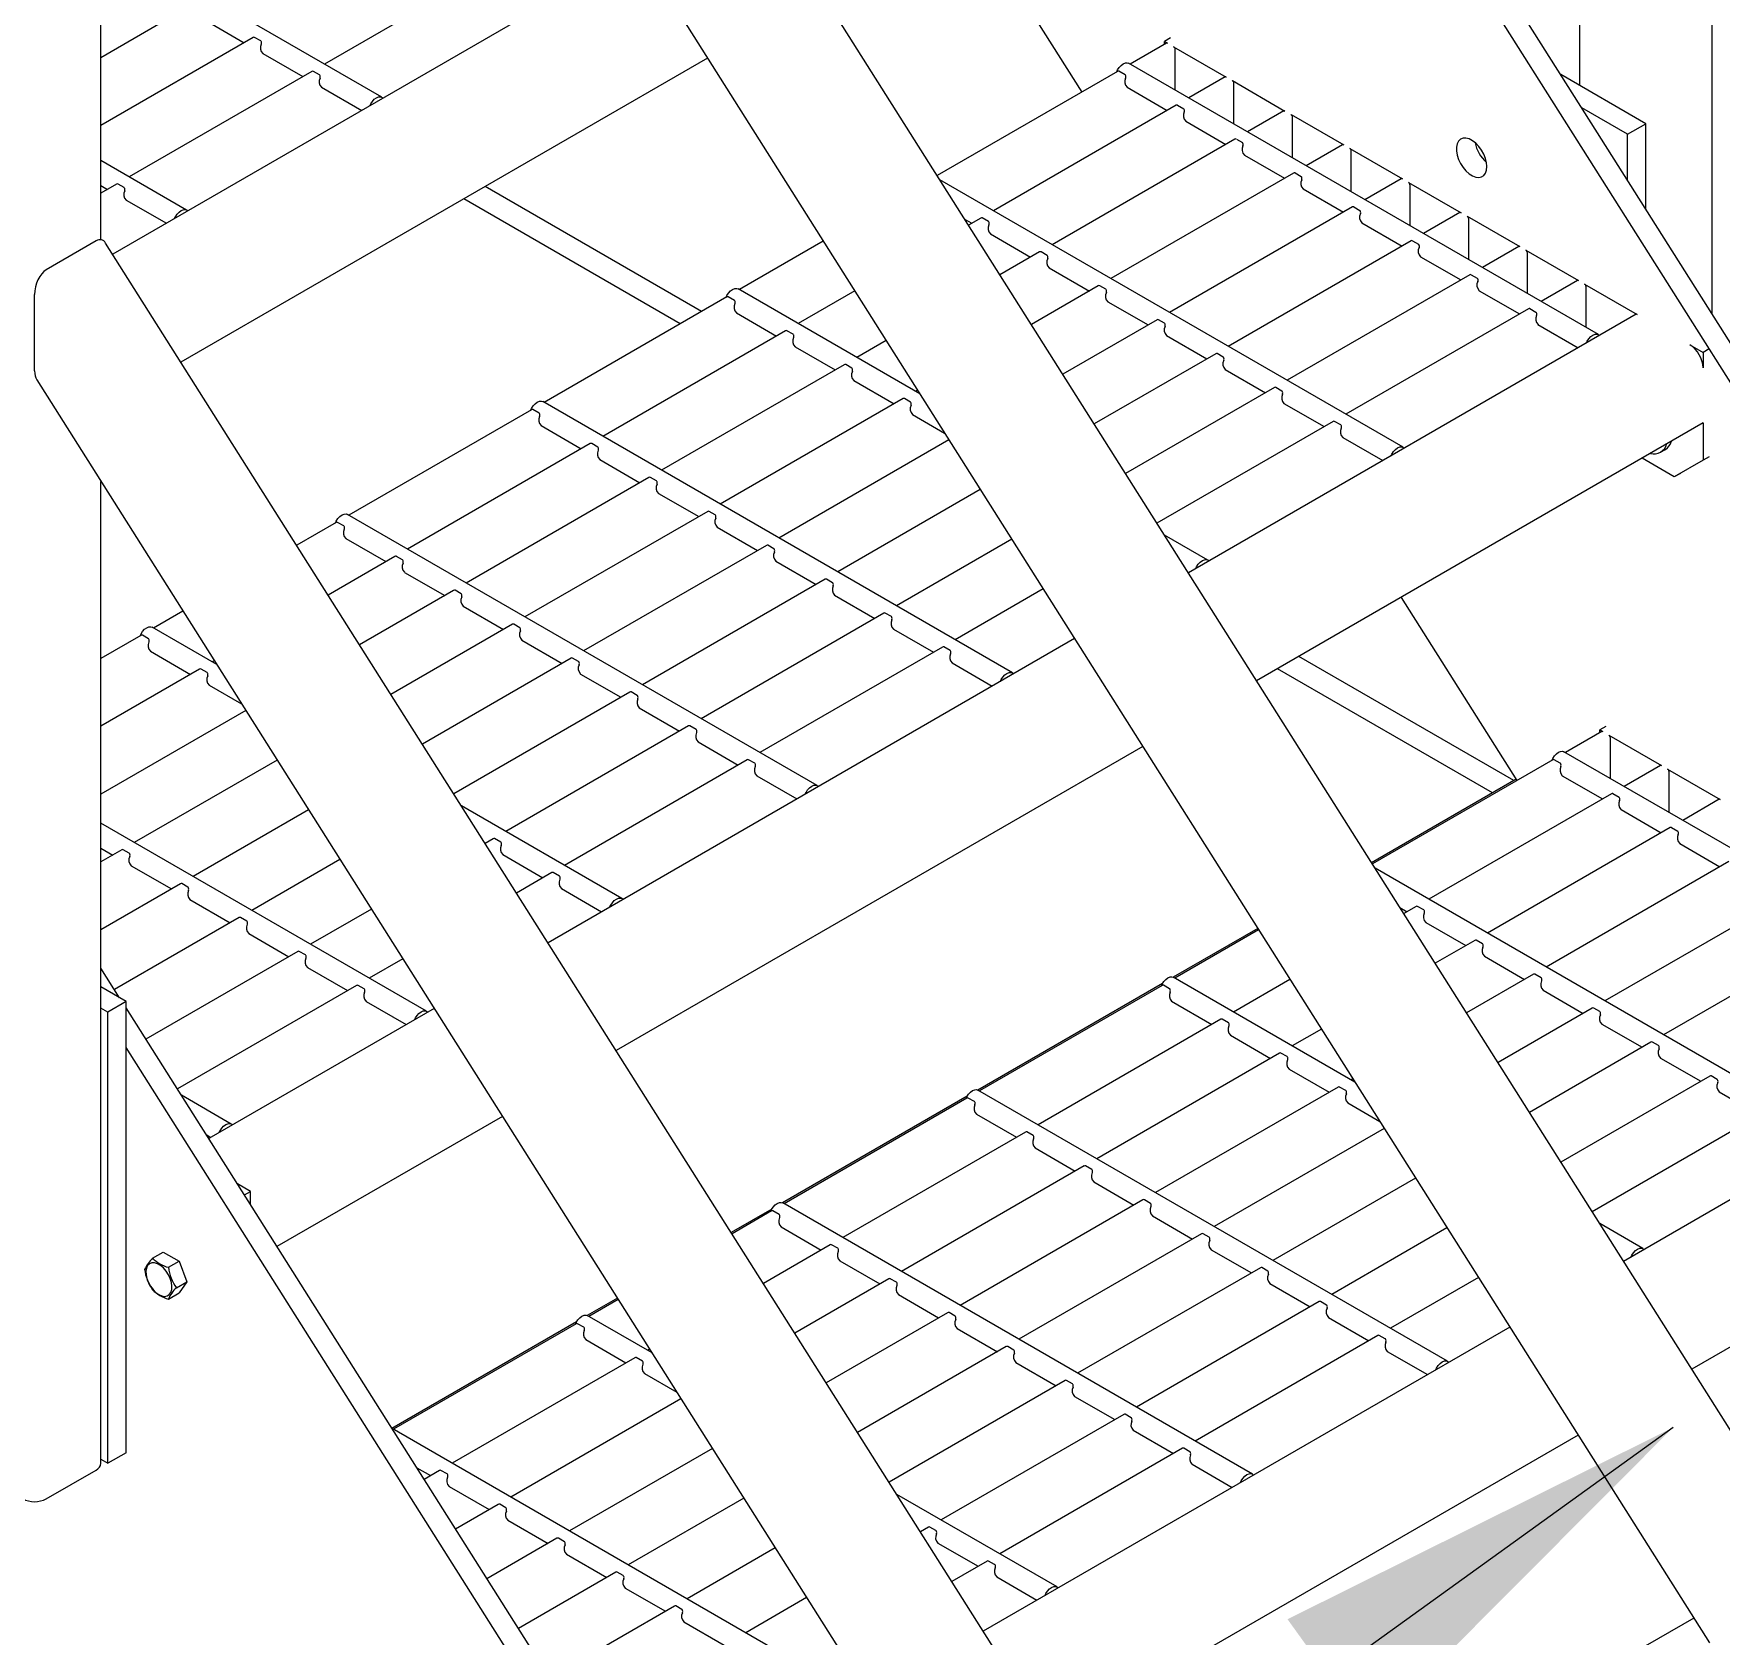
# Model space of a CAD drawing. Header units: millimetres. Extents: x 0 to 55611, y 0 to 32827.
# Drawn here: x 45506.1 to 46002.6, y 9130.5 to 9601.8 of the extents above; entities that cross this region are included whole.
import ezdxf

# ---------------------------------------------------------------- set-up
doc = ezdxf.new("R2010")
doc.units = ezdxf.units.MM
doc.header["$LTSCALE"] = 10
doc.linetypes.add('SLD-Continua', pattern=[0])
doc.layers.add('STRUC', color=5, linetype='SLD-Continua')
doc.styles.add('1', font='romans.shx', dxfattribs={"height": 125})
doc.dimstyles.new('50', dxfattribs={"dimscale": 0, "dimtxt": 125, "dimasz": 125, "dimexe": 125, "dimexo": 125, "dimgap": 50, "dimtad": 1, "dimdec": 0, "dimlfac": 49.861111, "dimzin": 1, "dimtxsty": '1', "dimcen": 2.5, "dimclrd": 1, "dimclre": 1, "dimadec": 0, "dimazin": 0, "dimtfac": 1, "dimtdec": 0, "dimtmove": 0, "dimatfit": 3, "dimfxl": 1, "dimtzin": 1, "dimarcsym": 0})

msp = doc.modelspace()

# ---------------------------------------------------------------- linework, layer by layer
at = {"layer": 'STRUC', "linetype": 'SLD-Continua', "lineweight": 25}
for p, q in [((46038.04, 9139.34), (44717.33, 11227.52)), ((44690.04, 11198.36), (45999.14, 9128.53)), ((47669.49, 6879.66), (45236, 10727.27)), ((47664.1, 6876.55), (45230.61, 10724.16)), ((45960.92, 10210.97), (45960.92, 9586.64)), ((45525.83, 9541.25), (45525.83, 9876.9)), ((45999.98, 9519.33), (45999.98, 9743.9)), ((45780.36, 9638.56), (45814.43, 9584.7)), ((45608.49, 9583.17), (45525.83, 9630.89)), ((45684.24, 9626.42), (45529.31, 9536.98)), ((45645.4, 9623.94), (45591.63, 9592.9)), ((45553.37, 9610.71), (45525.83, 9594.81)), ((45556.18, 9606.04), (45568.01, 9599.21)), ((45570.65, 9600.74), (45525.83, 9574.86)), ((45572.86, 9599.73), (45571.07, 9600.76)), ((45839.37, 9599.1), (45828.67, 9592.93)), ((45840.58, 9600.62), (45838.79, 9599.59)), ((45838.79, 9599.59), (45839.69, 9599.07)), ((45838.79, 9598.77), (45838.79, 9599.59)), ((45704.33, 9594.67), (45549.39, 9505.22)), ((45573.46, 9596.06), (45585.28, 9589.24)), ((45841.48, 9598.03), (45856.96, 9589.1)), ((45841.93, 9585.27), (45841.93, 9597.26)), ((45587.93, 9590.76), (45534.16, 9559.73)), ((45590.14, 9589.75), (45588.34, 9590.79)), ((45824.96, 9590.79), (45771.89, 9560.15)), ((45827.18, 9589.78), (45825.39, 9590.81)), ((45966.46, 9513.38), (45828.25, 9593.17)), ((45856.65, 9589.13), (45845.95, 9582.95)), ((45980.45, 9575.37), (45955.39, 9589.84)), ((45590.73, 9586.09), (45602.56, 9579.26)), ((45827.77, 9586.11), (45839.6, 9579.29)), ((45858.76, 9588.06), (45874.24, 9579.12)), ((45859.21, 9575.3), (45859.21, 9587.28)), ((45842.24, 9580.81), (45788.48, 9549.77)), ((45842.66, 9580.84), (45844.46, 9579.8)), ((45873.92, 9579.15), (45863.22, 9572.98)), ((45975.06, 9572.26), (45961.59, 9580.04)), ((45845.05, 9576.14), (45856.87, 9569.31)), ((45876.04, 9578.09), (45891.52, 9569.15)), ((45876.48, 9565.32), (45876.48, 9577.31)), ((45975.06, 9572.26), (45980.45, 9575.37)), ((45980.45, 9550.21), (45980.45, 9575.37)), ((45859.52, 9570.84), (45805.75, 9539.8)), ((45859.94, 9570.87), (45861.73, 9569.83)), ((45891.2, 9569.18), (45880.5, 9563.01)), ((45975.06, 9558.73), (45975.06, 9572.26)), ((45551.01, 9549.99), (45525.83, 9564.53)), ((45862.32, 9566.17), (45874.15, 9559.34)), ((45893.31, 9568.11), (45908.79, 9559.18)), ((45893.76, 9555.35), (45893.76, 9567.34)), ((45908.99, 9480.2), (45772.69, 9558.89)), ((45876.79, 9560.87), (45823.03, 9529.83)), ((45877.21, 9560.89), (45879.01, 9559.86)), ((45908.47, 9559.21), (45897.78, 9553.03)), ((45530.45, 9557.59), (45525.83, 9554.92)), ((45525.83, 9557.2), (45527.81, 9556.06)), ((45532.67, 9556.58), (45530.87, 9557.61)), ((45702.6, 9520.15), (45638.92, 9556.91)), ((45879.6, 9556.19), (45891.43, 9549.37)), ((45910.59, 9558.14), (45926.07, 9549.2)), ((45911.04, 9545.38), (45911.04, 9557.36)), ((45533.26, 9552.91), (45545.08, 9546.09)), ((45696.28, 9516.5), (45632.6, 9553.26)), ((45894.07, 9550.89), (45840.3, 9519.85)), ((45894.49, 9550.92), (45896.29, 9549.88)), ((45925.75, 9549.23), (45915.05, 9543.06)), ((45779.99, 9547.34), (45782.12, 9546.11)), ((45784.77, 9547.63), (45781.13, 9545.54)), ((45786.98, 9546.62), (45785.19, 9547.66)), ((45896.88, 9546.22), (45908.7, 9539.39)), ((45927.86, 9548.17), (45943.34, 9539.23)), ((45928.31, 9535.41), (45928.31, 9547.39)), ((45524.4, 9540.89), (45509.74, 9532.43)), ((45999.08, 8794.23), (45527.21, 9540.29)), ((45738.39, 9540.81), (45713.73, 9526.57)), ((45787.57, 9542.96), (45799.4, 9536.13)), ((45911.35, 9540.92), (45857.58, 9509.88)), ((45911.77, 9540.95), (45913.56, 9539.91)), ((45943.03, 9539.26), (45932.33, 9533.09)), ((45802.04, 9537.66), (45790.37, 9530.92)), ((45804.26, 9536.65), (45802.46, 9537.69)), ((45914.15, 9536.25), (45925.98, 9529.42)), ((45945.14, 9538.19), (45960.62, 9529.26)), ((45945.59, 9525.43), (45945.59, 9537.42)), ((45804.85, 9532.99), (45816.68, 9526.16)), ((45928.62, 9530.95), (45874.86, 9499.91)), ((45929.04, 9530.97), (45930.84, 9529.94)), ((45960.3, 9529.29), (45949.61, 9523.11)), ((45506.29, 9502.74), (45506.29, 9525.17)), ((45710.02, 9524.43), (45656.25, 9493.39)), ((45712.23, 9523.42), (45710.44, 9524.46)), ((45766.76, 9495.95), (45713.31, 9526.81)), ((45747.63, 9526.2), (45731, 9516.6)), ((45819.32, 9527.69), (45799.62, 9516.31)), ((45821.54, 9526.68), (45819.74, 9527.71)), ((45931.43, 9526.27), (45943.25, 9519.45)), ((45962.42, 9528.22), (45977.9, 9519.28)), ((45962.86, 9515.46), (45962.86, 9527.44)), ((45712.83, 9519.76), (45724.65, 9512.93)), ((45822.13, 9523.01), (45833.95, 9516.19)), ((45977.58, 9519.32), (45845.82, 9443.25)), ((45945.9, 9520.97), (45892.13, 9489.93)), ((45946.32, 9521), (45948.11, 9519.96)), ((45727.3, 9514.46), (45673.53, 9483.42)), ((45729.51, 9513.45), (45727.71, 9514.48)), ((45836.6, 9517.71), (45808.86, 9501.7)), ((45838.81, 9516.7), (45837.02, 9517.74)), ((45948.7, 9516.3), (45960.53, 9509.47)), ((45730.1, 9509.78), (45741.93, 9502.96)), ((45756.88, 9511.58), (45748.28, 9506.62)), ((45839.4, 9513.04), (45851.23, 9506.21)), ((45993.43, 9510.32), (45997.29, 9508.09)), ((45744.57, 9504.48), (45690.8, 9473.44)), ((45746.79, 9503.47), (45744.99, 9504.51)), ((45853.87, 9507.74), (45818.1, 9487.09)), ((45856.09, 9506.73), (45854.29, 9507.77)), ((45999.09, 9509.13), (45997.29, 9508.09)), ((45997.29, 9508.09), (45997.29, 9503.62)), ((45506.93, 9500.06), (45997.69, 8724.11)), ((45747.38, 9499.81), (45759.2, 9492.98)), ((45856.68, 9503.07), (45868.5, 9496.24)), ((45761.85, 9494.51), (45708.08, 9463.47)), ((45764.06, 9493.5), (45762.27, 9494.54)), ((45766.12, 9496.97), (45765.55, 9496.65)), ((45871.15, 9497.77), (45827.34, 9472.48)), ((45873.36, 9496.76), (45871.57, 9497.79)), ((45652.55, 9491.25), (45598.78, 9460.21)), ((45654.76, 9490.24), (45652.96, 9491.28)), ((45794.04, 9413.85), (45655.83, 9493.63)), ((45764.65, 9489.84), (45774.07, 9484.4)), ((45873.96, 9493.1), (45885.78, 9486.27)), ((45655.35, 9486.58), (45667.18, 9479.75)), ((45888.43, 9487.79), (45836.58, 9457.87)), ((45997.29, 9487.35), (45865.91, 9411.5)), ((45890.64, 9486.78), (45888.84, 9487.82)), ((45997.29, 9487.35), (45997.29, 9476.41)), ((45669.82, 9481.28), (45616.05, 9450.24)), ((45672.04, 9480.27), (45670.24, 9481.3)), ((45775.36, 9482.36), (45725.36, 9453.5)), ((45891.23, 9483.12), (45903.06, 9476.3)), ((45984.76, 9478.75), (45986.2, 9479.58)), ((45672.63, 9476.6), (45684.45, 9469.78)), ((45988.81, 9471.51), (45979.33, 9476.98)), ((45997.29, 9476.41), (45988.81, 9471.51)), ((45999.08, 9477.44), (45997.29, 9476.41)), ((45525.83, 9181.35), (45525.83, 9470.18)), ((45687.1, 9471.3), (45633.33, 9440.26)), ((45689.31, 9470.29), (45687.52, 9471.33)), ((45990.6, 9472.54), (45988.81, 9471.51)), ((45689.9, 9466.63), (45701.73, 9459.8)), ((45784.6, 9467.75), (45742.63, 9443.52)), ((45736.57, 9380.67), (45598.36, 9460.45)), ((45704.37, 9461.33), (45650.61, 9430.29)), ((45706.59, 9460.32), (45704.79, 9461.36)), ((45595.07, 9458.07), (45583.46, 9451.37)), ((45597.29, 9457.06), (45595.49, 9458.1)), ((45707.18, 9456.66), (45719.01, 9449.83)), ((45597.88, 9453.4), (45609.7, 9446.57)), ((45721.65, 9451.36), (45667.88, 9420.32)), ((45723.86, 9450.35), (45722.07, 9451.38)), ((45793.84, 9453.14), (45759.91, 9433.55)), ((45851.51, 9447.02), (45838.79, 9454.37)), ((45612.35, 9448.1), (45592.7, 9436.75)), ((45614.56, 9447.09), (45612.77, 9448.12)), ((45724.46, 9446.68), (45736.28, 9439.86)), ((45615.15, 9443.42), (45626.98, 9436.6)), ((45738.93, 9441.38), (45685.16, 9410.34)), ((45741.14, 9440.37), (45739.34, 9441.41)), ((45629.62, 9438.12), (45601.94, 9422.14)), ((45631.84, 9437.11), (45630.04, 9438.15)), ((45741.73, 9436.71), (45753.56, 9429.88)), ((45803.08, 9438.53), (45777.18, 9423.58)), ((45908.44, 9436.05), (45942.5, 9382.2)), ((45549.96, 9432.03), (45541.3, 9427.03)), ((45632.43, 9433.45), (45644.26, 9426.62)), ((45756.2, 9431.41), (45702.43, 9400.37)), ((45758.42, 9430.4), (45756.62, 9431.44)), ((45537.6, 9424.89), (45525.83, 9418.1)), ((45539.81, 9423.88), (45538.02, 9424.92)), ((45559.91, 9416.29), (45540.89, 9427.27)), ((45646.9, 9428.15), (45611.18, 9407.53)), ((45649.11, 9427.14), (45647.32, 9428.18)), ((45759.01, 9426.74), (45770.83, 9419.91)), ((45540.4, 9420.22), (45552.23, 9413.39)), ((45649.71, 9423.48), (45661.53, 9416.65)), ((45812.32, 9423.92), (45657.39, 9334.47)), ((45773.48, 9421.44), (45719.71, 9390.4)), ((45775.69, 9420.43), (45773.9, 9421.46)), ((45554.87, 9414.92), (45525.83, 9398.15)), ((45557.09, 9413.91), (45555.29, 9414.95)), ((45559.2, 9417.42), (45558.58, 9417.06)), ((45664.18, 9418.18), (45620.42, 9392.92)), ((45666.39, 9417.17), (45664.59, 9418.2)), ((45776.28, 9416.76), (45788.11, 9409.94)), ((45935.28, 9378.52), (45872.03, 9415.04)), ((45941.6, 9382.17), (45878.35, 9418.69)), ((45557.68, 9410.25), (45567.21, 9404.74)), ((45666.98, 9413.51), (45678.81, 9406.68)), ((45681.45, 9408.2), (45629.66, 9378.31)), ((45683.67, 9407.19), (45681.87, 9408.23)), ((45568.44, 9402.8), (45525.83, 9378.2)), ((45684.26, 9403.53), (45696.08, 9396.71)), ((45698.73, 9398.23), (45644.96, 9367.19)), ((45700.94, 9397.22), (45699.15, 9398.26)), ((45967.45, 9396.6), (45956.75, 9390.42)), ((45968.66, 9398.12), (45966.87, 9397.08)), ((45966.87, 9397.08), (45967.77, 9396.56)), ((45966.87, 9396.26), (45966.87, 9397.08)), ((45969.56, 9395.53), (45985.04, 9386.59)), ((45832.41, 9392.16), (45677.47, 9302.72)), ((45701.53, 9393.56), (45713.36, 9386.73)), ((46094.54, 9310.88), (45956.33, 9390.66)), ((45970.01, 9382.77), (45970.01, 9394.75)), ((45577.68, 9388.19), (45535.66, 9363.93)), ((45716, 9388.26), (45662.24, 9357.22)), ((45718.22, 9387.25), (45716.42, 9388.29)), ((45953.04, 9388.28), (45899.97, 9357.64)), ((45955.26, 9387.27), (45953.46, 9388.31)), ((45984.72, 9386.62), (45974.03, 9380.45)), ((45986.84, 9385.55), (46002.32, 9376.62)), ((45718.81, 9383.59), (45730.64, 9376.76)), ((45942.27, 9382.56), (45899.74, 9358.01)), ((45955.85, 9383.61), (45967.68, 9376.78)), ((45987.29, 9372.79), (45987.29, 9384.78)), ((45970.32, 9378.31), (45916.55, 9347.27)), ((45970.74, 9378.33), (45972.54, 9377.3)), ((46002, 9376.65), (45991.3, 9370.47)), ((45586.92, 9373.58), (45552.94, 9353.96)), ((45679.09, 9347.49), (45631.94, 9374.71)), ((45973.13, 9373.63), (45984.95, 9366.81)), ((45621.62, 9314.31), (45525.83, 9369.61)), ((45987.6, 9368.33), (45933.83, 9337.29)), ((45988.02, 9368.36), (45989.81, 9367.32)), ((45525.83, 9362.28), (45529.31, 9360.27)), ((45531.95, 9361.79), (45525.83, 9358.26)), ((45534.17, 9360.78), (45532.37, 9361.82)), ((45641.25, 9365.05), (45638.9, 9363.7)), ((45643.47, 9364.04), (45641.67, 9365.08)), ((45644.06, 9360.38), (45655.89, 9353.55)), ((45990.4, 9363.66), (46002.23, 9356.83)), ((45534.76, 9357.12), (45546.58, 9350.29)), ((45596.16, 9358.97), (45570.21, 9343.99)), ((46037.07, 9277.7), (45900.77, 9356.38)), ((46004.87, 9358.36), (45951.11, 9327.32)), ((45549.23, 9351.82), (45525.83, 9338.31)), ((45551.44, 9350.81), (45549.65, 9351.85)), ((45658.53, 9355.08), (45648.15, 9349.08)), ((45660.75, 9354.07), (45658.95, 9355.11)), ((45661.34, 9350.41), (45673.16, 9343.58)), ((45552.03, 9347.15), (45563.86, 9340.32)), ((46022.15, 9348.39), (45968.38, 9317.35)), ((45566.5, 9341.85), (45529.83, 9320.68)), ((45568.72, 9340.84), (45566.92, 9341.87)), ((45605.41, 9344.36), (45587.49, 9334.01)), ((45908.07, 9344.83), (45910.2, 9343.6)), ((45912.85, 9345.13), (45909.21, 9343.03)), ((45915.06, 9344.12), (45913.27, 9345.16)), ((45915.65, 9340.46), (45927.48, 9333.63)), ((45569.31, 9337.17), (45581.14, 9330.35)), ((45866.24, 9338.67), (45841.37, 9324.31)), ((45866.47, 9338.3), (45841.8, 9324.06)), ((46039.42, 9338.41), (45985.66, 9307.38)), ((45583.78, 9331.87), (45539.07, 9306.07)), ((45586, 9330.86), (45584.2, 9331.9)), ((45930.12, 9335.16), (45918.45, 9328.42)), ((45932.34, 9334.15), (45930.54, 9335.18)), ((45932.93, 9330.48), (45944.76, 9323.66)), ((45531.34, 9318.29), (45525.83, 9327.01)), ((45586.59, 9327.2), (45598.41, 9320.37)), ((45614.65, 9329.75), (45604.76, 9324.04)), ((45533.24, 9317.2), (45525.83, 9321.47)), ((45601.06, 9321.9), (45548.32, 9291.45)), ((45603.27, 9320.89), (45601.48, 9321.93)), ((45838.22, 9322.49), (45783.9, 9291.13)), ((45838.1, 9321.92), (45784.33, 9290.88)), ((45840.31, 9320.91), (45838.52, 9321.95)), ((45894.84, 9293.44), (45841.38, 9324.3)), ((45875.71, 9323.69), (45859.08, 9314.09)), ((45947.4, 9325.18), (45927.69, 9313.81)), ((45949.61, 9324.17), (45947.82, 9325.21)), ((45950.21, 9320.51), (45962.03, 9313.68)), ((45533.24, 9317.2), (45527.85, 9314.09)), ((45533.24, 9184.46), (45533.24, 9317.2)), ((45603.86, 9317.23), (45615.69, 9310.4)), ((45840.9, 9317.25), (45852.73, 9310.42)), ((46105.66, 9316.81), (45973.9, 9240.75)), ((45527.85, 9314.09), (45525.83, 9315.25)), ((45527.85, 9181.35), (45527.85, 9314.09)), ((45999.08, 8578.75), (45533.24, 9315.3)), ((45623.89, 9315.13), (45557.56, 9276.84)), ((45855.37, 9311.95), (45801.61, 9280.91)), ((45857.59, 9310.94), (45855.79, 9311.98)), ((45964.68, 9315.21), (45936.94, 9299.19)), ((45966.89, 9314.2), (45965.09, 9315.24)), ((45858.18, 9307.28), (45870.01, 9300.45)), ((45884.95, 9309.08), (45876.36, 9304.12)), ((45967.48, 9310.54), (45979.31, 9303.71)), ((45999.08, 8567.12), (45533.24, 9303.67)), ((45872.65, 9301.98), (45818.88, 9270.94)), ((45874.86, 9300.97), (45873.07, 9302)), ((45981.95, 9305.24), (45946.18, 9284.58)), ((45984.17, 9304.23), (45982.37, 9305.26)), ((45875.46, 9297.3), (45887.28, 9290.48)), ((45984.76, 9300.56), (45996.58, 9293.74)), ((45922.12, 9211.34), (45783.91, 9291.13)), ((45889.93, 9292), (45836.16, 9260.96)), ((45892.14, 9290.99), (45890.34, 9292.03)), ((45894.19, 9294.47), (45893.63, 9294.14)), ((45999.23, 9295.26), (45955.42, 9269.97)), ((46001.44, 9294.25), (45999.65, 9295.29)), ((45564.15, 9281.13), (45549.5, 9289.59)), ((45780.75, 9289.32), (45726.42, 9257.95)), ((45780.62, 9288.74), (45726.86, 9257.7)), ((45782.84, 9287.73), (45781.04, 9288.77)), ((45892.73, 9287.33), (45902.15, 9281.9)), ((46002.03, 9290.59), (46013.86, 9283.76)), ((45643.97, 9283.38), (45577.64, 9245.09)), ((45783.43, 9284.07), (45795.26, 9277.24)), ((46016.5, 9285.29), (45964.66, 9255.36)), ((46125.37, 9284.84), (45993.98, 9208.99)), ((45556.8, 9278.04), (45558.22, 9277.22)), ((45797.9, 9278.77), (45744.13, 9247.73)), ((45800.11, 9277.76), (45798.32, 9278.8)), ((45903.44, 9279.86), (45853.43, 9250.99)), ((45800.71, 9274.1), (45812.53, 9267.27)), ((45815.18, 9268.8), (45761.41, 9237.76)), ((45817.39, 9267.79), (45815.59, 9268.82)), ((45569.83, 9261.32), (45565.97, 9263.55)), ((45568.03, 9260.28), (45569.83, 9261.32)), ((45569.83, 9257.44), (45569.83, 9261.32)), ((45817.98, 9264.12), (45829.81, 9257.3)), ((45912.68, 9265.24), (45870.71, 9241.02)), ((45723.28, 9256.14), (45711.3, 9249.23)), ((45864.65, 9178.16), (45726.44, 9257.95)), ((45832.45, 9258.82), (45778.68, 9227.79)), ((45834.67, 9257.81), (45832.87, 9258.85)), ((45723.15, 9255.57), (45711.53, 9248.86)), ((45725.37, 9254.56), (45723.57, 9255.59)), ((45835.26, 9254.15), (45847.08, 9247.32)), ((45979.59, 9244.52), (45966.87, 9251.86)), ((45725.96, 9250.89), (45737.78, 9244.07)), ((45849.73, 9248.85), (45795.96, 9217.81)), ((45851.94, 9247.84), (45850.15, 9248.88)), ((45921.92, 9250.63), (45887.99, 9231.04)), ((45541.03, 9241.69), (45544.14, 9243.48)), ((45544.14, 9243.48), (45548.81, 9240.79)), ((45740.43, 9245.59), (45720.78, 9234.25)), ((45742.64, 9244.58), (45740.84, 9245.62)), ((45852.53, 9244.18), (45864.36, 9237.35)), ((45545.7, 9238.99), (45548.81, 9240.79)), ((45548.81, 9240.79), (45551.14, 9234.77)), ((45743.23, 9240.92), (45755.06, 9234.09)), ((45867, 9238.88), (45813.24, 9207.84)), ((45869.22, 9237.87), (45867.42, 9238.9)), ((45545.7, 9229.66), (45548.81, 9231.45)), ((45548.03, 9232.98), (45551.14, 9234.77)), ((45551.14, 9234.77), (45548.81, 9231.45)), ((45757.7, 9235.62), (45730.02, 9219.64)), ((45759.92, 9234.61), (45758.12, 9235.65)), ((45869.81, 9234.2), (45881.64, 9227.38)), ((45931.16, 9236.02), (45905.26, 9221.07)), ((45677.8, 9229.89), (45668.95, 9224.78)), ((45678.04, 9229.52), (45669.38, 9224.53)), ((45760.51, 9230.95), (45772.33, 9224.12)), ((45884.28, 9228.9), (45830.51, 9197.87)), ((45886.49, 9227.89), (45884.7, 9228.93)), ((45665.8, 9222.96), (45611.48, 9191.6)), ((45665.68, 9222.39), (45611.91, 9191.35)), ((45667.89, 9221.38), (45666.1, 9222.41)), ((45687.99, 9213.79), (45668.96, 9224.77)), ((45774.98, 9225.65), (45739.26, 9205.02)), ((45777.19, 9224.64), (45775.4, 9225.67)), ((45940.4, 9221.41), (45785.47, 9131.97)), ((45887.09, 9224.23), (45898.91, 9217.4)), ((45668.48, 9217.71), (45680.31, 9210.89)), ((45777.78, 9220.97), (45789.61, 9214.15)), ((45901.56, 9218.93), (45847.79, 9187.89)), ((45903.77, 9217.92), (45901.97, 9218.96)), ((45682.95, 9212.41), (45629.19, 9181.37)), ((45685.17, 9211.4), (45683.37, 9212.44)), ((45687.28, 9214.91), (45686.66, 9214.55)), ((45792.25, 9215.67), (45748.5, 9190.41)), ((45794.47, 9214.66), (45792.67, 9215.7)), ((45904.36, 9214.26), (45916.19, 9207.43)), ((45685.76, 9207.74), (45695.29, 9202.24)), ((45795.06, 9211), (45806.89, 9204.17)), ((45809.53, 9205.7), (45757.74, 9175.8)), ((45811.75, 9204.69), (45809.95, 9205.73)), ((45696.52, 9200.3), (45646.46, 9171.4)), ((45812.34, 9201.03), (45824.16, 9194.2)), ((45749.7, 9111.8), (45611.49, 9191.59)), ((45826.81, 9195.73), (45773.04, 9164.69)), ((45829.02, 9194.72), (45827.23, 9195.75)), ((45960.49, 9189.66), (45805.55, 9100.21)), ((45829.61, 9191.05), (45841.44, 9184.23)), ((45525.83, 9182.51), (45527.85, 9181.35)), ((45533.24, 9184.46), (45527.85, 9181.35)), ((45705.76, 9185.69), (45663.74, 9161.43)), ((45844.08, 9185.75), (45790.32, 9154.71)), ((45846.3, 9184.74), (45844.5, 9185.78)), ((45509.74, 9170.9), (45524.4, 9179.36)), ((45618.77, 9180.05), (45622.84, 9177.71)), ((45625.48, 9179.23), (45620.95, 9176.62)), ((45627.69, 9178.22), (45625.9, 9179.26)), ((45846.89, 9181.08), (45858.71, 9174.25)), ((45628.29, 9174.56), (45640.11, 9167.73)), ((45807.17, 9144.98), (45760.02, 9172.2)), ((45642.76, 9169.26), (45630.19, 9162.01)), ((45644.97, 9168.25), (45643.17, 9169.29)), ((45715, 9171.07), (45681.01, 9151.45)), ((45645.56, 9164.59), (45657.39, 9157.76)), ((45769.33, 9162.55), (45766.98, 9161.19)), ((45771.55, 9161.54), (45769.75, 9162.57)), ((45660.03, 9159.29), (45639.43, 9147.39)), ((45662.25, 9158.28), (45660.45, 9159.31)), ((45772.14, 9157.87), (45783.96, 9151.05)), ((45662.84, 9154.61), (45674.66, 9147.79)), ((45724.24, 9156.46), (45698.29, 9141.48)), ((45786.61, 9152.57), (45776.22, 9146.58)), ((45788.82, 9151.56), (45787.03, 9152.6)), ((45677.31, 9149.31), (45648.67, 9132.78)), ((45679.52, 9148.3), (45677.73, 9149.34)), ((45789.42, 9147.9), (45801.24, 9141.07)), ((45680.11, 9144.64), (45691.94, 9137.81)), ((45733.48, 9141.85), (45715.57, 9131.51)), ((45694.58, 9139.34), (45657.91, 9118.17)), ((45696.8, 9138.33), (45695, 9139.37)), ((45697.39, 9134.67), (45709.22, 9127.84)), ((45994.55, 9135.8), (45969.88, 9121.56))]:
    msp.add_line(p, q, dxfattribs=at)
at = {"layer": 'STRUC', "linetype": 'SLD-Continua', "lineweight": 25, "flags": 128}
for points in [[(45573.02, 9598.78), (45573.06, 9598.91), (45573.09, 9599.17), (45573.06, 9599.44), (45572.99, 9599.6), (45572.87, 9599.72), (45572.86, 9599.73)], [(45590.3, 9588.81), (45590.34, 9588.94), (45590.37, 9589.19), (45590.34, 9589.46), (45590.27, 9589.63), (45590.15, 9589.75), (45590.14, 9589.75)], [(45824.75, 9590.66), (45825, 9591.19), (45825.48, 9591.93), (45826.05, 9592.55), (45826.67, 9593.01), (45827.29, 9593.27), (45827.86, 9593.3), (45828.25, 9593.17)], [(45827.34, 9588.83), (45827.38, 9588.96), (45827.41, 9589.22), (45827.38, 9589.48), (45827.31, 9589.65), (45827.19, 9589.77), (45827.18, 9589.78)], [(45604.98, 9580.67), (45605.23, 9581.19), (45605.71, 9581.93), (45606.28, 9582.56), (45606.9, 9583.02), (45607.52, 9583.27), (45608.09, 9583.31), (45608.57, 9583.12), (45608.82, 9582.88)], [(45933.66, 9562.76), (45933.56, 9563.94), (45933.25, 9565.18), (45932.75, 9566.43), (45932.08, 9567.63), (45931.28, 9568.72), (45930.37, 9569.66), (45929.42, 9570.39), (45928.45, 9570.89), (45927.51, 9571.13), (45926.65, 9571.1), (45925.91, 9570.8), (45925.33, 9570.25), (45924.92, 9569.47), (45924.71, 9568.49), (45924.71, 9567.37), (45924.92, 9566.16), (45925.33, 9564.9), (45925.91, 9563.67), (45926.65, 9562.52), (45927.51, 9561.5), (45928.45, 9560.66), (45929.42, 9560.04), (45930.37, 9559.67), (45931.28, 9559.56), (45932.08, 9559.73), (45932.75, 9560.15), (45933.25, 9560.83), (45933.56, 9561.71), (45933.66, 9562.76)], [(45532.83, 9555.63), (45532.86, 9555.76), (45532.89, 9556.02), (45532.86, 9556.28), (45532.79, 9556.45), (45532.67, 9556.57), (45532.67, 9556.58)], [(45547.51, 9547.49), (45547.76, 9548.01), (45548.24, 9548.75), (45548.81, 9549.38), (45549.43, 9549.84), (45550.05, 9550.09), (45550.62, 9550.13), (45551.1, 9549.94), (45551.34, 9549.7)], [(45787.14, 9545.68), (45787.18, 9545.81), (45787.21, 9546.06), (45787.18, 9546.33), (45787.11, 9546.5), (45786.99, 9546.62), (45786.98, 9546.62)], [(45804.42, 9535.71), (45804.46, 9535.84), (45804.49, 9536.09), (45804.46, 9536.36), (45804.39, 9536.53), (45804.26, 9536.65), (45804.26, 9536.65)], [(45709.8, 9524.3), (45710.05, 9524.83), (45710.53, 9525.57), (45711.1, 9526.2), (45711.72, 9526.65), (45712.34, 9526.91), (45712.91, 9526.95), (45713.31, 9526.81)], [(45821.7, 9525.73), (45821.73, 9525.86), (45821.76, 9526.12), (45821.73, 9526.39), (45821.66, 9526.55), (45821.54, 9526.67), (45821.54, 9526.68)], [(45712.39, 9522.47), (45712.43, 9522.6), (45712.46, 9522.86), (45712.43, 9523.13), (45712.36, 9523.3), (45712.24, 9523.42), (45712.23, 9523.42)], [(45838.97, 9515.76), (45839.01, 9515.89), (45839.04, 9516.14), (45839.01, 9516.41), (45838.94, 9516.58), (45838.82, 9516.7), (45838.81, 9516.7)], [(45729.67, 9512.5), (45729.71, 9512.63), (45729.74, 9512.89), (45729.71, 9513.15), (45729.64, 9513.32), (45729.51, 9513.44), (45729.51, 9513.45)], [(45962.96, 9510.87), (45963.2, 9511.4), (45963.68, 9512.14), (45964.25, 9512.77), (45964.87, 9513.23), (45965.49, 9513.48), (45966.06, 9513.52), (45966.54, 9513.33), (45966.79, 9513.09)], [(45856.25, 9505.79), (45856.28, 9505.92), (45856.31, 9506.17), (45856.28, 9506.44), (45856.21, 9506.61), (45856.09, 9506.73), (45856.09, 9506.73)], [(45746.95, 9502.53), (45746.98, 9502.66), (45747.01, 9502.91), (45746.98, 9503.18), (45746.91, 9503.35), (45746.79, 9503.47), (45746.79, 9503.47)], [(45873.52, 9495.81), (45873.56, 9495.94), (45873.59, 9496.2), (45873.56, 9496.47), (45873.49, 9496.63), (45873.37, 9496.76), (45873.36, 9496.76)], [(45652.33, 9491.12), (45652.58, 9491.65), (45653.05, 9492.39), (45653.63, 9493.02), (45654.24, 9493.47), (45654.86, 9493.73), (45655.44, 9493.77), (45655.83, 9493.63)], [(45654.92, 9489.3), (45654.96, 9489.42), (45654.99, 9489.68), (45654.96, 9489.95), (45654.89, 9490.12), (45654.77, 9490.24), (45654.76, 9490.24)], [(45764.22, 9492.55), (45764.26, 9492.68), (45764.29, 9492.94), (45764.26, 9493.21), (45764.19, 9493.38), (45764.07, 9493.5), (45764.06, 9493.5)], [(45890.8, 9485.84), (45890.84, 9485.97), (45890.87, 9486.23), (45890.84, 9486.49), (45890.77, 9486.66), (45890.64, 9486.78), (45890.64, 9486.78)], [(45672.2, 9479.32), (45672.23, 9479.45), (45672.26, 9479.71), (45672.23, 9479.97), (45672.16, 9480.14), (45672.04, 9480.26), (45672.04, 9480.27)], [(45905.48, 9477.7), (45905.73, 9478.22), (45906.21, 9478.96), (45906.78, 9479.59), (45907.4, 9480.05), (45908.02, 9480.3), (45908.59, 9480.34), (45909.07, 9480.15), (45909.32, 9479.91)], [(45689.47, 9469.35), (45689.51, 9469.48), (45689.54, 9469.73), (45689.51, 9470), (45689.44, 9470.17), (45689.32, 9470.29), (45689.31, 9470.29)], [(45594.85, 9457.95), (45595.1, 9458.47), (45595.58, 9459.21), (45596.15, 9459.84), (45596.77, 9460.3), (45597.39, 9460.55), (45597.96, 9460.59), (45598.36, 9460.45)], [(45706.75, 9459.38), (45706.78, 9459.51), (45706.81, 9459.76), (45706.79, 9460.03), (45706.71, 9460.2), (45706.59, 9460.32), (45706.59, 9460.32)], [(45597.45, 9456.12), (45597.48, 9456.25), (45597.51, 9456.5), (45597.48, 9456.77), (45597.41, 9456.94), (45597.29, 9457.06), (45597.29, 9457.06)], [(45724.02, 9449.4), (45724.06, 9449.53), (45724.09, 9449.79), (45724.06, 9450.05), (45723.99, 9450.22), (45723.87, 9450.34), (45723.86, 9450.35)], [(45614.72, 9446.14), (45614.76, 9446.27), (45614.79, 9446.53), (45614.76, 9446.8), (45614.69, 9446.96), (45614.57, 9447.08), (45614.56, 9447.09)], [(45848.01, 9444.52), (45848.26, 9445.04), (45848.74, 9445.79), (45849.31, 9446.41), (45849.93, 9446.87), (45850.55, 9447.12), (45851.12, 9447.16), (45851.6, 9446.97), (45851.84, 9446.73)], [(45741.3, 9439.43), (45741.34, 9439.56), (45741.37, 9439.81), (45741.34, 9440.08), (45741.27, 9440.25), (45741.15, 9440.37), (45741.14, 9440.37)], [(45632, 9436.17), (45632.03, 9436.3), (45632.06, 9436.55), (45632.04, 9436.82), (45631.96, 9436.99), (45631.84, 9437.11), (45631.84, 9437.11)], [(45758.58, 9429.46), (45758.61, 9429.59), (45758.64, 9429.84), (45758.61, 9430.11), (45758.54, 9430.28), (45758.42, 9430.4), (45758.42, 9430.4)], [(45537.38, 9424.77), (45537.63, 9425.29), (45538.11, 9426.03), (45538.68, 9426.66), (45539.3, 9427.12), (45539.92, 9427.37), (45540.49, 9427.41), (45540.89, 9427.27)], [(45649.27, 9426.2), (45649.31, 9426.33), (45649.34, 9426.58), (45649.31, 9426.85), (45649.24, 9427.02), (45649.12, 9427.14), (45649.11, 9427.14)], [(45539.97, 9422.94), (45540.01, 9423.07), (45540.04, 9423.32), (45540.01, 9423.59), (45539.94, 9423.76), (45539.82, 9423.88), (45539.81, 9423.88)], [(45775.85, 9419.48), (45775.89, 9419.61), (45775.92, 9419.87), (45775.89, 9420.14), (45775.82, 9420.3), (45775.7, 9420.42), (45775.69, 9420.43)], [(45666.55, 9416.22), (45666.59, 9416.35), (45666.62, 9416.61), (45666.59, 9416.88), (45666.52, 9417.04), (45666.4, 9417.17), (45666.39, 9417.17)], [(45557.25, 9412.96), (45557.28, 9413.09), (45557.31, 9413.35), (45557.29, 9413.62), (45557.21, 9413.79), (45557.09, 9413.91), (45557.09, 9413.91)], [(45790.54, 9411.34), (45790.78, 9411.87), (45791.26, 9412.61), (45791.83, 9413.23), (45792.45, 9413.69), (45793.07, 9413.95), (45793.64, 9413.98), (45794.12, 9413.79), (45794.37, 9413.55)], [(45683.83, 9406.25), (45683.86, 9406.38), (45683.89, 9406.64), (45683.86, 9406.9), (45683.79, 9407.07), (45683.67, 9407.19), (45683.67, 9407.19)], [(45701.1, 9396.28), (45701.14, 9396.41), (45701.17, 9396.66), (45701.14, 9396.93), (45701.07, 9397.1), (45700.95, 9397.22), (45700.94, 9397.22)], [(45952.83, 9388.15), (45953.07, 9388.68), (45953.55, 9389.42), (45954.12, 9390.05), (45954.74, 9390.51), (45955.36, 9390.76), (45955.94, 9390.8), (45956.33, 9390.66)], [(45718.38, 9386.3), (45718.41, 9386.43), (45718.44, 9386.69), (45718.42, 9386.96), (45718.34, 9387.12), (45718.22, 9387.25), (45718.22, 9387.25)], [(45955.42, 9386.33), (45955.46, 9386.46), (45955.49, 9386.71), (45955.46, 9386.98), (45955.39, 9387.15), (45955.26, 9387.27), (45955.26, 9387.27)], [(45733.06, 9378.16), (45733.31, 9378.69), (45733.79, 9379.43), (45734.36, 9380.05), (45734.98, 9380.51), (45735.6, 9380.77), (45736.17, 9380.8), (45736.65, 9380.61), (45736.9, 9380.37)], [(45534.33, 9359.84), (45534.36, 9359.97), (45534.39, 9360.22), (45534.36, 9360.49), (45534.29, 9360.66), (45534.17, 9360.78), (45534.17, 9360.78)], [(45643.63, 9363.1), (45643.66, 9363.23), (45643.69, 9363.48), (45643.67, 9363.75), (45643.59, 9363.92), (45643.47, 9364.04), (45643.47, 9364.04)], [(45551.6, 9349.87), (45551.64, 9350), (45551.67, 9350.25), (45551.64, 9350.52), (45551.57, 9350.69), (45551.45, 9350.81), (45551.44, 9350.81)], [(45660.91, 9353.12), (45660.94, 9353.25), (45660.97, 9353.51), (45660.94, 9353.78), (45660.87, 9353.95), (45660.75, 9354.07), (45660.75, 9354.07)], [(45675.59, 9344.98), (45675.84, 9345.51), (45676.32, 9346.25), (45676.89, 9346.87), (45677.51, 9347.33), (45678.13, 9347.59), (45678.7, 9347.62), (45679.18, 9347.44), (45679.42, 9347.19)], [(45568.88, 9339.89), (45568.92, 9340.02), (45568.95, 9340.28), (45568.92, 9340.55), (45568.85, 9340.71), (45568.72, 9340.83), (45568.72, 9340.84)], [(45915.22, 9343.17), (45915.26, 9343.3), (45915.29, 9343.56), (45915.26, 9343.83), (45915.19, 9343.99), (45915.07, 9344.12), (45915.06, 9344.12)], [(45586.16, 9329.92), (45586.19, 9330.05), (45586.22, 9330.3), (45586.19, 9330.57), (45586.12, 9330.74), (45586, 9330.86), (45586, 9330.86)], [(45932.5, 9333.2), (45932.53, 9333.33), (45932.56, 9333.59), (45932.53, 9333.85), (45932.46, 9334.02), (45932.34, 9334.14), (45932.34, 9334.15)], [(45603.43, 9319.95), (45603.47, 9320.08), (45603.5, 9320.33), (45603.47, 9320.6), (45603.4, 9320.77), (45603.28, 9320.89), (45603.27, 9320.89)], [(45837.88, 9321.8), (45838.13, 9322.32), (45838.61, 9323.07), (45839.18, 9323.69), (45839.8, 9324.15), (45840.42, 9324.4), (45840.99, 9324.44), (45841.38, 9324.3)], [(45840.47, 9319.97), (45840.51, 9320.1), (45840.54, 9320.35), (45840.51, 9320.62), (45840.44, 9320.79), (45840.32, 9320.91), (45840.31, 9320.91)], [(45949.77, 9323.23), (45949.81, 9323.36), (45949.84, 9323.61), (45949.81, 9323.88), (45949.74, 9324.05), (45949.62, 9324.17), (45949.61, 9324.17)], [(45618.12, 9311.8), (45618.36, 9312.33), (45618.84, 9313.07), (45619.41, 9313.69), (45620.03, 9314.15), (45620.65, 9314.41), (45621.22, 9314.44), (45621.7, 9314.26), (45621.95, 9314.02)], [(45857.75, 9310), (45857.78, 9310.12), (45857.81, 9310.38), (45857.79, 9310.65), (45857.71, 9310.82), (45857.59, 9310.94), (45857.59, 9310.94)], [(45967.05, 9313.25), (45967.09, 9313.38), (45967.12, 9313.64), (45967.09, 9313.91), (45967.02, 9314.08), (45966.9, 9314.2), (45966.89, 9314.2)], [(45875.02, 9300.02), (45875.06, 9300.15), (45875.09, 9300.41), (45875.06, 9300.67), (45874.99, 9300.84), (45874.87, 9300.96), (45874.86, 9300.97)], [(45984.33, 9303.28), (45984.36, 9303.41), (45984.39, 9303.67), (45984.36, 9303.93), (45984.29, 9304.1), (45984.17, 9304.22), (45984.17, 9304.23)], [(45780.41, 9288.62), (45780.65, 9289.15), (45781.13, 9289.89), (45781.7, 9290.51), (45782.32, 9290.97), (45782.94, 9291.23), (45783.51, 9291.26), (45783.91, 9291.13)], [(45892.3, 9290.05), (45892.34, 9290.18), (45892.37, 9290.43), (45892.34, 9290.7), (45892.27, 9290.87), (45892.15, 9290.99), (45892.14, 9290.99)], [(46001.6, 9293.31), (46001.64, 9293.44), (46001.67, 9293.69), (46001.64, 9293.96), (46001.57, 9294.13), (46001.45, 9294.25), (46001.44, 9294.25)], [(45783, 9286.79), (45783.03, 9286.92), (45783.06, 9287.17), (45783.04, 9287.44), (45782.96, 9287.61), (45782.84, 9287.73), (45782.84, 9287.73)], [(45560.64, 9278.62), (45560.89, 9279.15), (45561.37, 9279.89), (45561.94, 9280.52), (45562.56, 9280.97), (45563.18, 9281.23), (45563.75, 9281.27), (45564.23, 9281.08), (45564.48, 9280.84)], [(45800.27, 9276.82), (45800.31, 9276.95), (45800.34, 9277.2), (45800.31, 9277.47), (45800.24, 9277.64), (45800.12, 9277.76), (45800.11, 9277.76)], [(45817.55, 9266.84), (45817.59, 9266.97), (45817.62, 9267.23), (45817.59, 9267.5), (45817.52, 9267.66), (45817.4, 9267.78), (45817.39, 9267.79)], [(45722.93, 9255.44), (45723.18, 9255.97), (45723.66, 9256.71), (45724.23, 9257.33), (45724.85, 9257.79), (45725.47, 9258.05), (45726.04, 9258.08), (45726.44, 9257.95)], [(45834.83, 9256.87), (45834.86, 9257), (45834.89, 9257.25), (45834.86, 9257.52), (45834.79, 9257.69), (45834.67, 9257.81), (45834.67, 9257.81)], [(45725.52, 9253.61), (45725.56, 9253.74), (45725.59, 9254), (45725.56, 9254.26), (45725.49, 9254.43), (45725.37, 9254.55), (45725.37, 9254.56)], [(45852.1, 9246.9), (45852.14, 9247.03), (45852.17, 9247.28), (45852.14, 9247.55), (45852.07, 9247.72), (45851.95, 9247.84), (45851.94, 9247.84)], [(45742.8, 9243.64), (45742.84, 9243.77), (45742.87, 9244.02), (45742.84, 9244.29), (45742.77, 9244.46), (45742.65, 9244.58), (45742.64, 9244.58)], [(45976.09, 9242.01), (45976.34, 9242.54), (45976.81, 9243.28), (45977.39, 9243.9), (45978.01, 9244.36), (45978.62, 9244.62), (45979.2, 9244.65), (45979.67, 9244.47), (45979.92, 9244.22)], [(45542.88, 9230.97), (45543.77, 9230.58), (45544.6, 9230.45), (45545.35, 9230.58), (45545.96, 9230.98), (45546.4, 9231.61), (45546.66, 9232.45), (45546.71, 9233.44), (45546.56, 9234.54), (45546.2, 9235.69), (45545.67, 9236.82), (45544.99, 9237.88), (45544.2, 9238.8), (45543.33, 9239.53), (45542.44, 9240.05), (45541.57, 9240.31), (45540.78, 9240.31), (45540.1, 9240.04), (45539.56, 9239.52), (45539.21, 9238.78), (45539.06, 9237.86), (45539.11, 9236.8), (45539.36, 9235.67), (45539.81, 9234.53), (45540.42, 9233.43), (45541.16, 9232.43), (45542, 9231.6), (45542.88, 9230.97)], [(45869.38, 9236.92), (45869.41, 9237.05), (45869.44, 9237.31), (45869.42, 9237.58), (45869.34, 9237.74), (45869.22, 9237.86), (45869.22, 9237.87)], [(45760.08, 9233.66), (45760.11, 9233.79), (45760.14, 9234.05), (45760.11, 9234.32), (45760.04, 9234.49), (45759.92, 9234.61), (45759.92, 9234.61)], [(45886.65, 9226.95), (45886.69, 9227.08), (45886.72, 9227.33), (45886.69, 9227.6), (45886.62, 9227.77), (45886.5, 9227.89), (45886.49, 9227.89)], [(45665.46, 9222.26), (45665.71, 9222.79), (45666.19, 9223.53), (45666.76, 9224.15), (45667.38, 9224.61), (45668, 9224.87), (45668.57, 9224.9), (45668.96, 9224.77)], [(45668.05, 9220.43), (45668.09, 9220.56), (45668.12, 9220.82), (45668.09, 9221.08), (45668.02, 9221.25), (45667.9, 9221.37), (45667.89, 9221.38)], [(45777.35, 9223.69), (45777.39, 9223.82), (45777.42, 9224.08), (45777.39, 9224.34), (45777.32, 9224.51), (45777.2, 9224.63), (45777.19, 9224.64)], [(45903.93, 9216.98), (45903.97, 9217.11), (45904, 9217.36), (45903.97, 9217.63), (45903.9, 9217.8), (45903.78, 9217.92), (45903.77, 9217.92)], [(45685.33, 9210.46), (45685.36, 9210.59), (45685.39, 9210.84), (45685.36, 9211.11), (45685.29, 9211.28), (45685.17, 9211.4), (45685.17, 9211.4)], [(45794.63, 9213.72), (45794.66, 9213.85), (45794.7, 9214.1), (45794.67, 9214.37), (45794.59, 9214.54), (45794.47, 9214.66), (45794.47, 9214.66)], [(45918.61, 9208.83), (45918.86, 9209.36), (45919.34, 9210.1), (45919.91, 9210.72), (45920.53, 9211.18), (45921.15, 9211.44), (45921.72, 9211.48), (45922.2, 9211.29), (45922.45, 9211.05)], [(45811.91, 9203.74), (45811.94, 9203.87), (45811.97, 9204.13), (45811.94, 9204.4), (45811.87, 9204.57), (45811.75, 9204.69), (45811.75, 9204.69)], [(45829.18, 9193.77), (45829.22, 9193.9), (45829.25, 9194.16), (45829.22, 9194.42), (45829.15, 9194.59), (45829.03, 9194.71), (45829.02, 9194.72)], [(45846.46, 9183.8), (45846.49, 9183.93), (45846.52, 9184.18), (45846.49, 9184.45), (45846.42, 9184.62), (45846.3, 9184.74), (45846.3, 9184.74)], [(45627.85, 9177.28), (45627.89, 9177.41), (45627.92, 9177.66), (45627.89, 9177.93), (45627.82, 9178.1), (45627.7, 9178.22), (45627.69, 9178.22)], [(45861.14, 9175.65), (45861.39, 9176.18), (45861.87, 9176.92), (45862.44, 9177.55), (45863.06, 9178), (45863.68, 9178.26), (45864.25, 9178.3), (45864.73, 9178.11), (45864.98, 9177.87)], [(45645.13, 9167.31), (45645.17, 9167.44), (45645.2, 9167.69), (45645.17, 9167.96), (45645.1, 9168.13), (45644.97, 9168.25), (45644.97, 9168.25)], [(45662.41, 9157.33), (45662.44, 9157.46), (45662.47, 9157.72), (45662.44, 9157.99), (45662.37, 9158.15), (45662.25, 9158.27), (45662.25, 9158.28)], [(45771.71, 9160.59), (45771.74, 9160.72), (45771.77, 9160.98), (45771.74, 9161.24), (45771.67, 9161.41), (45771.55, 9161.53), (45771.55, 9161.54)], [(45679.68, 9147.36), (45679.72, 9147.49), (45679.75, 9147.74), (45679.72, 9148.01), (45679.65, 9148.18), (45679.53, 9148.3), (45679.52, 9148.3)], [(45788.98, 9150.62), (45789.02, 9150.75), (45789.05, 9151), (45789.02, 9151.27), (45788.95, 9151.44), (45788.83, 9151.56), (45788.82, 9151.56)], [(45803.67, 9142.47), (45803.91, 9143), (45804.39, 9143.74), (45804.97, 9144.37), (45805.58, 9144.83), (45806.2, 9145.08), (45806.78, 9145.12), (45807.25, 9144.93), (45807.5, 9144.69)], [(45696.96, 9137.39), (45696.99, 9137.52), (45697.02, 9137.77), (45696.99, 9138.04), (45696.92, 9138.21), (45696.8, 9138.33), (45696.8, 9138.33)]]:
    msp.add_lwpolyline(points, dxfattribs=at)
at = {"layer": 'STRUC', "linetype": 'SLD-Continua', "lineweight": 25}
for centre, radius, start, end in [((45570.88, 9600.39), 0.414, 63.338, 124.2198), ((45575.01, 9597.7), 2.26, 151.5127, 226.5278), ((45839.5, 9598.81), 0.319, 54.3824, 114.3071), ((45840.96, 9597.21), 0.976, 2.6055, 57.3945), ((45588.16, 9590.42), 0.414, 63.338, 124.2198), ((45592.29, 9587.73), 2.26, 151.5127, 226.5278), ((45825.2, 9590.47), 0.388, 62.259, 127.5191), ((45829.33, 9587.75), 2.26, 151.5127, 226.5278), ((45856.78, 9588.84), 0.319, 54.3824, 114.3071), ((45858.23, 9587.24), 0.976, 2.6055, 57.3945), ((45842.48, 9580.48), 0.402, 62.6755, 125.5375), ((45846.6, 9577.78), 2.26, 151.5127, 226.5278), ((45843.92, 9579.23), 0.791, 332.3428, 46.8827), ((45874.05, 9578.86), 0.319, 54.3824, 114.3071), ((45875.51, 9577.26), 0.976, 2.6055, 57.3945), ((45859.75, 9570.51), 0.402, 62.6755, 125.5375), ((45863.88, 9567.81), 2.26, 151.5127, 226.5278), ((45861.19, 9569.25), 0.791, 332.3428, 46.8827), ((45891.33, 9568.89), 0.319, 54.3824, 114.3071), ((45940.23, 9571.74), 10.23, 190.8135, 229.1812), ((45940.22, 9571.73), 10.22, 190.7948, 229.1998), ((45892.79, 9567.29), 0.976, 2.6055, 57.3945), ((45877.03, 9560.54), 0.402, 62.6755, 125.5375), ((45881.16, 9557.83), 2.26, 151.5127, 226.5278), ((45878.47, 9559.28), 0.791, 332.3428, 46.8827), ((45908.61, 9558.92), 0.319, 54.3824, 114.3071), ((45530.69, 9557.24), 0.414, 63.338, 124.2198), ((45534.81, 9554.55), 2.26, 151.5127, 226.5278), ((45910.06, 9557.32), 0.976, 2.6055, 57.3945), ((45894.3, 9550.56), 0.402, 62.6755, 125.5375), ((45898.43, 9547.86), 2.26, 151.5127, 226.5278), ((45895.74, 9549.31), 0.791, 332.3428, 46.8827), ((45925.88, 9548.94), 0.319, 54.3824, 114.3071), ((45785, 9547.29), 0.414, 63.338, 124.2198), ((45789.13, 9544.6), 2.26, 151.5127, 226.5278), ((45927.34, 9547.34), 0.976, 2.6055, 57.3945), ((45911.58, 9540.59), 0.402, 62.6755, 125.5375), ((45915.71, 9537.89), 2.26, 151.5127, 226.5278), ((45913.02, 9539.33), 0.791, 332.3428, 46.8827), ((45943.16, 9538.97), 0.319, 54.3824, 114.3071), ((45802.28, 9537.32), 0.414, 63.338, 124.2198), ((45806.41, 9534.63), 2.26, 151.5127, 226.5278), ((45944.61, 9537.37), 0.976, 2.6055, 57.3945), ((45928.86, 9530.62), 0.402, 62.6755, 125.5375), ((45930.3, 9529.36), 0.791, 332.3428, 46.8827), ((45960.43, 9529), 0.319, 54.3824, 114.3071), ((45710.25, 9524.09), 0.414, 63.338, 124.2198), ((45819.55, 9527.35), 0.414, 63.338, 124.2198), ((45823.68, 9524.66), 2.26, 151.5127, 226.5278), ((45932.98, 9527.91), 2.26, 151.5127, 226.5278), ((45961.89, 9527.4), 0.976, 2.6055, 57.3945), ((45714.38, 9521.4), 2.26, 151.5127, 226.5278), ((45946.13, 9520.64), 0.402, 62.6755, 125.5375), ((45947.57, 9519.39), 0.791, 332.3428, 46.8827), ((45977.71, 9519.02), 0.319, 54.3824, 114.3071), ((45727.53, 9514.11), 0.414, 63.338, 124.2198), ((45836.83, 9517.37), 0.414, 63.338, 124.2198), ((45840.96, 9514.68), 2.26, 151.5127, 226.5278), ((45950.26, 9517.94), 2.26, 151.5127, 226.5278), ((45731.66, 9511.42), 2.26, 151.5127, 226.5278), ((45988.9, 9503.24), 8.4, 2.6055, 57.3945), ((45744.8, 9504.14), 0.414, 63.338, 124.2198), ((45854.11, 9507.4), 0.414, 63.338, 124.2198), ((45858.23, 9504.71), 2.26, 151.5127, 226.5278), ((45748.93, 9501.45), 2.26, 151.5127, 226.5278), ((45762.08, 9494.17), 0.414, 63.338, 124.2198), ((45871.38, 9497.43), 0.414, 63.338, 124.2198), ((45875.51, 9494.74), 2.26, 151.5127, 226.5278), ((45652.78, 9490.91), 0.414, 63.338, 124.2198), ((45766.21, 9491.48), 2.26, 151.5127, 226.5278), ((45656.91, 9488.22), 2.26, 151.5127, 226.5278), ((45888.66, 9487.45), 0.414, 63.338, 124.2198), ((45892.79, 9484.76), 2.26, 151.5127, 226.5278), ((45670.05, 9480.93), 0.414, 63.338, 124.2198), ((45982.81, 9482.14), 3.87, 254.8736, 345.121), ((45984.07, 9483.04), 4.06, 301.6973, 344.8142), ((45674.18, 9478.24), 2.26, 151.5127, 226.5278), ((45687.33, 9470.96), 0.414, 63.338, 124.2198), ((45691.46, 9468.27), 2.26, 151.5127, 226.5278), ((45704.61, 9460.99), 0.414, 63.338, 124.2198), ((45595.3, 9457.73), 0.414, 63.338, 124.2198), ((45599.43, 9455.04), 2.26, 151.5127, 226.5278), ((45708.73, 9458.3), 2.26, 151.5127, 226.5278), ((45721.88, 9451.01), 0.414, 63.338, 124.2198), ((45612.58, 9447.76), 0.414, 63.338, 124.2198), ((45616.71, 9445.07), 2.26, 151.5127, 226.5278), ((45726.01, 9448.32), 2.26, 151.5127, 226.5278), ((45739.16, 9441.04), 0.414, 63.338, 124.2198), ((45629.86, 9437.78), 0.414, 63.338, 124.2198), ((45633.99, 9435.09), 2.26, 151.5127, 226.5278), ((45743.29, 9438.35), 2.26, 151.5127, 226.5278), ((45756.43, 9431.07), 0.414, 63.338, 124.2198), ((45537.83, 9424.55), 0.414, 63.338, 124.2198), ((45647.13, 9427.81), 0.414, 63.338, 124.2198), ((45651.26, 9425.12), 2.26, 151.5127, 226.5278), ((45760.56, 9428.38), 2.26, 151.5127, 226.5278), ((45541.96, 9421.86), 2.26, 151.5127, 226.5278), ((45773.71, 9421.09), 0.414, 63.338, 124.2198), ((45555.11, 9414.58), 0.414, 63.338, 124.2198), ((45664.41, 9417.84), 0.414, 63.338, 124.2198), ((45668.54, 9415.15), 2.26, 151.5127, 226.5278), ((45777.84, 9418.4), 2.26, 151.5127, 226.5278), ((45559.24, 9411.89), 2.26, 151.5127, 226.5278), ((45681.69, 9407.86), 0.414, 63.338, 124.2198), ((45685.81, 9405.17), 2.26, 151.5127, 226.5278), ((45698.96, 9397.89), 0.414, 63.338, 124.2198), ((45703.09, 9395.2), 2.26, 151.5127, 226.5278), ((45967.58, 9396.3), 0.319, 54.3824, 114.3071), ((45969.04, 9394.7), 0.976, 2.6055, 57.3945), ((45716.24, 9387.92), 0.414, 63.338, 124.2198), ((45720.37, 9385.23), 2.26, 151.5127, 226.5278), ((45953.28, 9387.96), 0.388, 62.259, 127.5191), ((45957.41, 9385.25), 2.26, 151.5127, 226.5278), ((45984.86, 9386.33), 0.319, 54.3824, 114.3071), ((45986.31, 9384.73), 0.976, 2.6055, 57.3945), ((45970.56, 9377.98), 0.402, 62.6755, 125.5375), ((45974.68, 9375.27), 2.26, 151.5127, 226.5278), ((45971.99, 9376.72), 0.791, 332.3428, 46.8827), ((46002.13, 9376.36), 0.319, 54.3824, 114.3071), ((45987.83, 9368), 0.402, 62.6755, 125.5375), ((45991.96, 9365.3), 2.26, 151.5127, 226.5278), ((45989.27, 9366.75), 0.791, 332.3428, 46.8827), ((45532.19, 9361.45), 0.414, 63.338, 124.2198), ((45641.49, 9364.71), 0.414, 63.338, 124.2198), ((45645.62, 9362.02), 2.26, 151.5127, 226.5278), ((45536.31, 9358.76), 2.26, 151.5127, 226.5278), ((45549.46, 9351.48), 0.414, 63.338, 124.2198), ((45658.76, 9354.74), 0.414, 63.338, 124.2198), ((45662.89, 9352.05), 2.26, 151.5127, 226.5278), ((45553.59, 9348.79), 2.26, 151.5127, 226.5278), ((45566.74, 9341.5), 0.414, 63.338, 124.2198), ((45913.08, 9344.79), 0.414, 63.338, 124.2198), ((45917.21, 9342.1), 2.26, 151.5127, 226.5278), ((45570.87, 9338.81), 2.26, 151.5127, 226.5278), ((45584.01, 9331.53), 0.414, 63.338, 124.2198), ((45930.36, 9334.81), 0.414, 63.338, 124.2198), ((45934.48, 9332.12), 2.26, 151.5127, 226.5278), ((45588.14, 9328.84), 2.26, 151.5127, 226.5278), ((45601.29, 9321.56), 0.414, 63.338, 124.2198), ((45838.33, 9321.58), 0.414, 63.338, 124.2198), ((45947.63, 9324.84), 0.414, 63.338, 124.2198), ((45951.76, 9322.15), 2.26, 151.5127, 226.5278), ((45605.42, 9318.87), 2.26, 151.5127, 226.5278), ((45842.46, 9318.89), 2.26, 151.5127, 226.5278), ((45855.61, 9311.61), 0.414, 63.338, 124.2198), ((45964.91, 9314.87), 0.414, 63.338, 124.2198), ((45969.04, 9312.18), 2.26, 151.5127, 226.5278), ((45859.73, 9308.92), 2.26, 151.5127, 226.5278), ((45872.88, 9301.63), 0.414, 63.338, 124.2198), ((45982.18, 9304.89), 0.414, 63.338, 124.2198), ((45986.31, 9302.2), 2.26, 151.5127, 226.5278), ((45877.01, 9298.94), 2.26, 151.5127, 226.5278), ((45890.16, 9291.66), 0.414, 63.338, 124.2198), ((45999.46, 9294.92), 0.414, 63.338, 124.2198), ((46003.59, 9292.23), 2.26, 151.5127, 226.5278), ((45780.86, 9288.4), 0.414, 63.338, 124.2198), ((45784.99, 9285.71), 2.26, 151.5127, 226.5278), ((45894.29, 9288.97), 2.26, 151.5127, 226.5278), ((45798.13, 9278.43), 0.414, 63.338, 124.2198), ((45802.26, 9275.74), 2.26, 151.5127, 226.5278), ((45815.41, 9268.45), 0.414, 63.338, 124.2198), ((45819.54, 9265.76), 2.26, 151.5127, 226.5278), ((45832.69, 9258.48), 0.414, 63.338, 124.2198), ((45836.81, 9255.79), 2.26, 151.5127, 226.5278), ((45723.38, 9255.22), 0.414, 63.338, 124.2198), ((45727.51, 9252.53), 2.26, 151.5127, 226.5278), ((45849.96, 9248.51), 0.414, 63.338, 124.2198), ((45854.09, 9245.82), 2.26, 151.5127, 226.5278), ((45549.91, 9232.96), 12.45, 135.5193, 154.2794), ((45548.21, 9248.72), 10.05, 224.4517, 255.5537), ((45740.66, 9245.25), 0.414, 63.338, 124.2198), ((45744.79, 9242.56), 2.26, 151.5127, 226.5278), ((45551.66, 9239.94), 13.06, 186.9074, 215.504), ((45558.47, 9240.49), 12.86, 186.6851, 215.7263), ((45867.24, 9238.54), 0.414, 63.338, 124.2198), ((45871.37, 9235.85), 2.26, 151.5127, 226.5278), ((45548.2, 9239.39), 10.04, 224.4446, 255.5608), ((45555.46, 9225.27), 10.71, 133.9748, 155.8238), ((45757.94, 9235.28), 0.414, 63.338, 124.2198), ((45762.06, 9232.59), 2.26, 151.5127, 226.5278), ((45884.51, 9228.56), 0.414, 63.338, 124.2198), ((45888.64, 9225.87), 2.26, 151.5127, 226.5278), ((45665.91, 9222.04), 0.414, 63.338, 124.2198), ((45775.21, 9225.3), 0.414, 63.338, 124.2198), ((45779.34, 9222.61), 2.26, 151.5127, 226.5278), ((45670.04, 9219.35), 2.26, 151.5127, 226.5278), ((45901.79, 9218.59), 0.414, 63.338, 124.2198), ((45905.92, 9215.9), 2.26, 151.5127, 226.5278), ((45683.19, 9212.07), 0.414, 63.338, 124.2198), ((45792.49, 9215.33), 0.414, 63.338, 124.2198), ((45796.62, 9212.64), 2.26, 151.5127, 226.5278), ((45687.31, 9209.38), 2.26, 151.5127, 226.5278), ((45809.76, 9205.36), 0.414, 63.338, 124.2198), ((45813.89, 9202.67), 2.26, 151.5127, 226.5278), ((45827.04, 9195.38), 0.414, 63.338, 124.2198), ((45831.17, 9192.69), 2.26, 151.5127, 226.5278), ((45844.32, 9185.41), 0.414, 63.338, 124.2198), ((45848.44, 9182.72), 2.26, 151.5127, 226.5278), ((45523.39, 9181.59), 2.45, 294.3747, 354.3052), ((45625.71, 9178.89), 0.414, 63.338, 124.2198), ((45629.84, 9176.2), 2.26, 151.5127, 226.5278), ((45506.29, 9177.55), 7.5, 242.6097, 297.3903), ((45642.99, 9168.92), 0.414, 63.338, 124.2198), ((45647.12, 9166.23), 2.26, 151.5127, 226.5278), ((45769.57, 9162.2), 0.414, 63.338, 124.2198), ((45660.26, 9158.95), 0.414, 63.338, 124.2198), ((45664.39, 9156.26), 2.26, 151.5127, 226.5278), ((45773.69, 9159.51), 2.26, 151.5127, 226.5278), ((45786.84, 9152.23), 0.414, 63.338, 124.2198), ((45677.54, 9148.97), 0.414, 63.338, 124.2198), ((45681.67, 9146.28), 2.26, 151.5127, 226.5278), ((45790.97, 9149.54), 2.26, 151.5127, 226.5278), ((45694.82, 9139), 0.414, 63.338, 124.2198), ((45698.94, 9136.31), 2.26, 151.5127, 226.5278)]:
    msp.add_arc(centre, radius, start, end, dxfattribs=at)
for centre, start_param, end_param in [((45524.4, 9535.62), 5.855228, 6.809353), ((45509.74, 9527.16), 0.526168, 2.096964), ((45509.74, 9504.73), 2.096964, 2.713635)]:
    msp.add_ellipse(centre, major_axis=(1.73, 5.56), ratio=0.536091, start_param=start_param, end_param=end_param, dxfattribs=at)

# ---------------------------------------------------------------- leaders
msp.add_leader([(45988.43, 9191.86), (44352.17, 8013.22)], dimstyle='50', override={"dimscale": 1, "dimlfac": 1})

doc.saveas('drawing.dxf')
